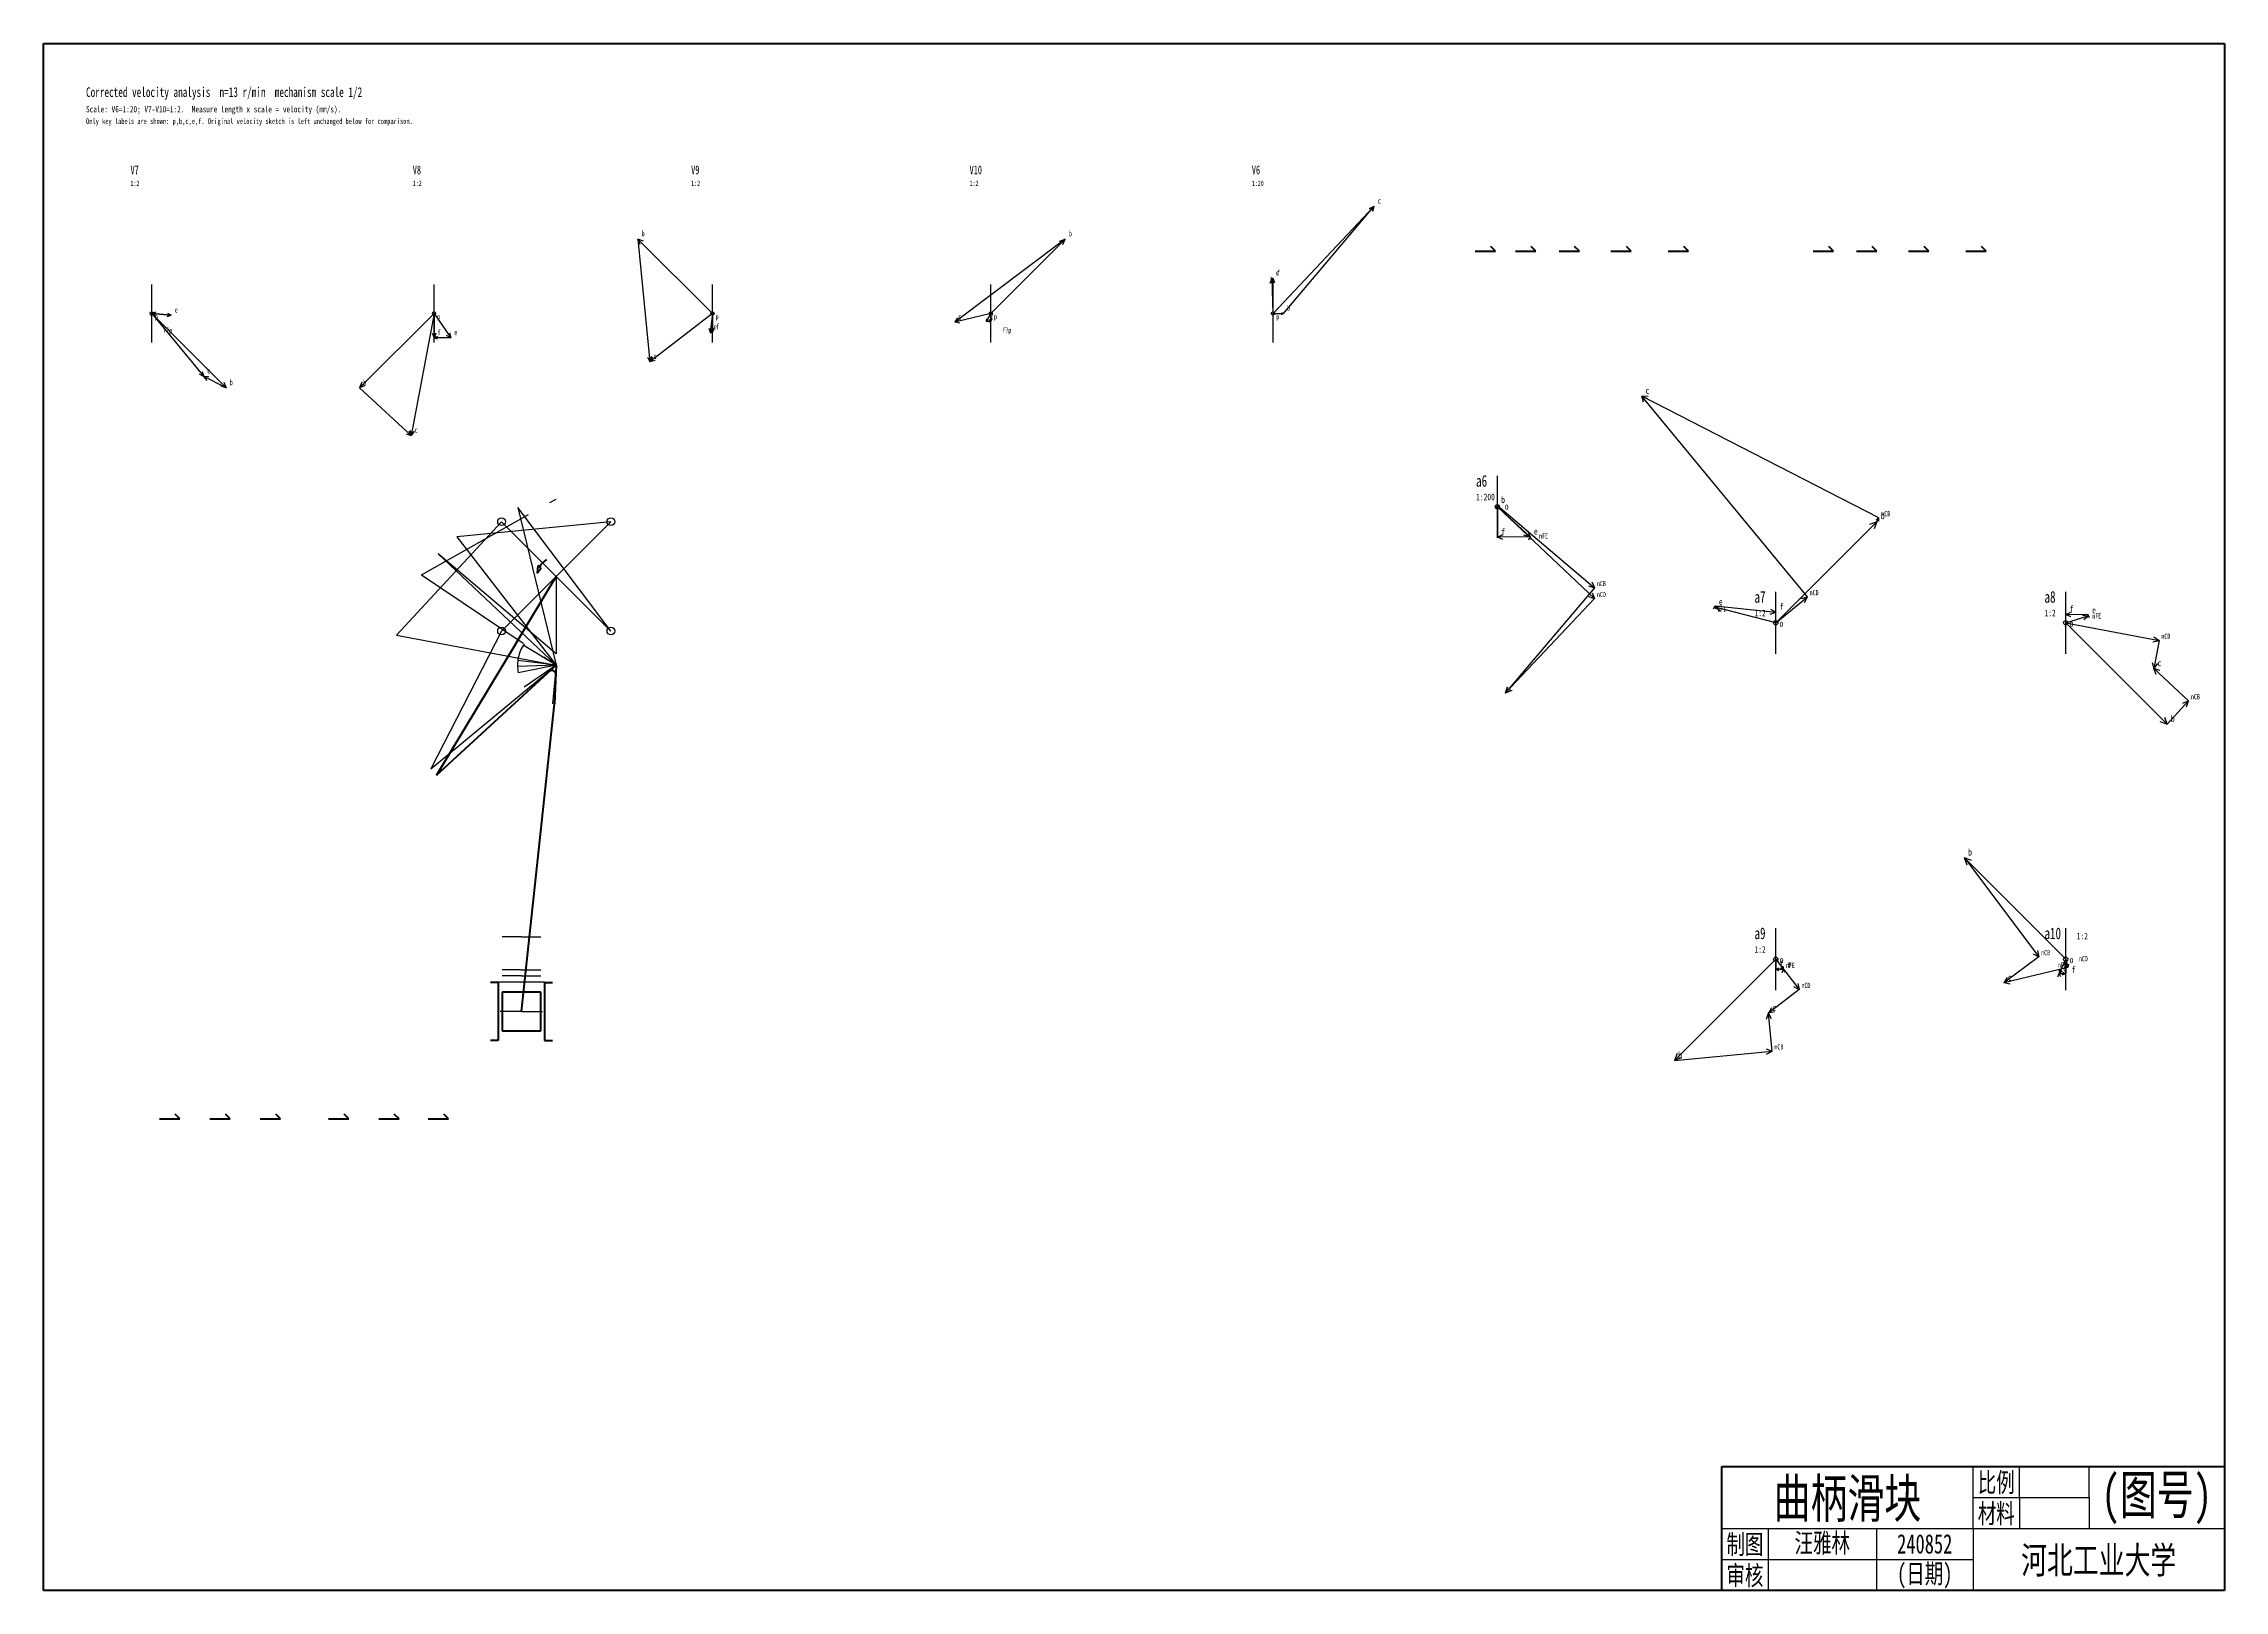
# Model space of a CAD drawing. Header units: millimetres. Extents: x 1787 to 2351, y 1932 to 2332.
import ezdxf
from ezdxf.enums import TextEntityAlignment as Align

# ---------------------------------------------------------------- set-up
doc = ezdxf.new("R2010")
doc.units = ezdxf.units.MM
doc.linetypes.add('PHANTOM', pattern=[63.5, 31.75, -6.35, 6.35, -6.35, 6.35, -6.35])
doc.layers.get('0').update_dxf_attribs({"lineweight": 25})
for name, color, linetype, lineweight in [('ACC_ANALYSIS', 1, 'Continuous', 25), ('VEL_ANALYSIS', 5, 'Continuous', 25), ('双点画线', 4, 'PHANTOM', 25), ('右上', 140, 'Continuous', 25), ('图层1', 2, 'Continuous', 25), ('左上', 201, 'Continuous', 25), ('最底下', 31, 'Continuous', 25), ('粗实线', 7, 'Continuous', 50)]:
    doc.layers.add(name, color=color, linetype=linetype, lineweight=lineweight)
doc.layers.add('右下', color=7, linetype='Continuous', lineweight=25, true_color=0x6f659a)
doc.styles.add('汉字', font='simfang.ttf', dxfattribs={"width": 0.7, "height": 5})

msp = doc.modelspace()

# ---------------------------------------------------------------- linework, layer by layer
at = {"color": 7, "linetype": 'Continuous', "lineweight": 70}
for p, q in [((1787.03, 1931.78), (1787.03, 2331.78)), ((1787.03, 2331.78), (2351.03, 2331.78)), ((2351.03, 2331.78), (2351.03, 1931.78)), ((2351.03, 1931.78), (1787.03, 1931.78))]:
    msp.add_line(p, q, dxfattribs=at)
for p, q in [((2298.03, 1955.78), (2298.03, 1963.78)), ((2316.03, 1955.78), (2316.03, 1963.78)), ((2286.03, 1955.78), (2298.03, 1955.78)), ((2298.03, 1955.78), (2316.03, 1955.78)), ((2298.03, 1955.78), (2298.03, 1947.78)), ((2316.03, 1955.78), (2316.03, 1947.78)), ((2221.03, 1947.78), (2233.03, 1947.78)), ((2233.03, 1947.78), (2233.03, 1931.78)), ((2233.03, 1947.78), (2261.03, 1947.78)), ((2261.03, 1947.78), (2286.03, 1947.78)), ((2261.03, 1947.78), (2261.03, 1939.78)), ((2286.03, 1947.78), (2286.03, 1931.78)), ((2286.03, 1947.78), (2351.03, 1947.78)), ((2221.03, 1939.78), (2286.03, 1939.78)), ((2261.03, 1939.78), (2261.03, 1931.78))]:
    msp.add_line(p, q)
msp.add_lwpolyline([(2286.03, 1947.78), (2286.03, 1955.78), (2286.03, 1963.78)])
at = {"layer": 'ACC_ANALYSIS', "color": 1}
for p, q in [((2261.7, 2209.16), (2200.35, 2240.61)), ((2201.38, 2239.33), (2200.35, 2240.61)), ((2201.99, 2240.53), (2200.35, 2240.61)), ((2243.17, 2188.74), (2200.35, 2240.61)), ((2200.79, 2239.03), (2200.35, 2240.61)), ((2201.83, 2239.89), (2200.35, 2240.61)), ((2162.64, 2211.57), (2163, 2212.37)), ((2163, 2212), (2163, 2212.37)), ((2163.36, 2211.57), (2163, 2212.37)), ((2163, 2212.37), (2188.15, 2191.09)), ((2163, 2212), (2188.15, 2188.25)), ((2163, 2212), (2171.46, 2204.23)), ((2170.77, 2205.84), (2171.46, 2204.23)), ((2235, 2182), (2261.21, 2208.21)), ((2259.36, 2207.51), (2261.21, 2208.21)), ((2260.51, 2206.36), (2261.21, 2208.21)), ((2261.01, 2208.62), (2261.7, 2209.16)), ((2261.21, 2208.21), (2261.7, 2209.16)), ((2261.65, 2208.29), (2261.7, 2209.16)), ((2164.39, 2204.77), (2163, 2204.12)), ((2171.46, 2204.23), (2163, 2204.12)), ((2164.41, 2203.51), (2163, 2204.12)), ((2169.8, 2204.78), (2171.46, 2204.23)), ((2171.11, 2203.42), (2171.46, 2204.23)), ((2171.46, 2204.23), (2171.46, 2204.23)), ((2171.83, 2203.43), (2171.46, 2204.23)), ((2188.15, 2191.09), (2165.05, 2163.78)), ((2186.57, 2191.55), (2188.15, 2191.09)), ((2186.6, 2188.79), (2188.15, 2188.25)), ((2187.45, 2192.58), (2188.15, 2191.09)), ((2187.53, 2189.77), (2188.15, 2188.25)), ((2235, 2182), (2243.17, 2188.74)), ((2241.58, 2188.31), (2243.17, 2188.74)), ((2242.44, 2187.27), (2243.17, 2188.74)), ((2188.15, 2188.25), (2165.05, 2163.78)), ((2218.89, 2185.59), (2219.33, 2186.35)), ((2219.3, 2186.03), (2219.33, 2186.35)), ((2221.03, 2186.33), (2219.3, 2186.03)), ((2235, 2182), (2219.3, 2186.03)), ((2220.67, 2184.94), (2219.3, 2186.03)), ((2219.61, 2185.52), (2219.33, 2186.35)), ((2219.33, 2186.35), (2235, 2184.76)), ((2233.54, 2184.28), (2235, 2184.76)), ((2233.67, 2185.53), (2235, 2184.76)), ((2311.29, 2184.69), (2310, 2184.13)), ((2315.82, 2184.07), (2310, 2184.13)), ((2311.28, 2183.54), (2310, 2184.13)), ((2310, 2182), (2315.82, 2183.84)), ((2314.36, 2184.01), (2315.82, 2183.84)), ((2314.72, 2182.86), (2315.82, 2183.84)), ((2315.46, 2183.28), (2315.82, 2184.07)), ((2315.82, 2183.84), (2315.82, 2184.07)), ((2316.18, 2183.27), (2315.82, 2184.07)), ((2310, 2182), (2336.21, 2155.79)), ((2310, 2182), (2334.12, 2177.47)), ((2332.52, 2177.08), (2334.12, 2177.47)), ((2334.12, 2177.47), (2332.75, 2170.17)), ((2332.77, 2178.41), (2334.12, 2177.47)), ((2332.37, 2171.77), (2332.75, 2170.17)), ((2333.69, 2171.52), (2332.75, 2170.17)), ((2341.79, 2161.83), (2332.75, 2170.17)), ((2333.4, 2168.66), (2332.75, 2170.17)), ((2334.31, 2169.65), (2332.75, 2170.17)), ((2165.5, 2165.36), (2165.05, 2163.78)), ((2165.59, 2165.33), (2165.05, 2163.78)), ((2166.53, 2164.49), (2165.05, 2163.78)), ((2166.57, 2164.41), (2165.05, 2163.78)), ((2336.21, 2155.79), (2341.79, 2161.83)), ((2340.27, 2161.19), (2341.79, 2161.83)), ((2341.27, 2160.27), (2341.79, 2161.83)), ((2334.36, 2156.49), (2336.21, 2155.79)), ((2335.51, 2157.64), (2336.21, 2155.79)), ((2310, 2095), (2283.79, 2121.21)), ((2284.49, 2119.36), (2283.79, 2121.21)), ((2285.64, 2120.51), (2283.79, 2121.21)), ((2283.79, 2121.21), (2303.04, 2095.65)), ((2235, 2095), (2208.79, 2068.79)), ((2235, 2095), (2241.06, 2087.16)), ((2235, 2095), (2237.03, 2092.33)), ((2235.8, 2092.68), (2235, 2092.31)), ((2236.26, 2092.75), (2237.03, 2092.33)), ((2236.84, 2093.18), (2237.03, 2092.33)), ((2303.04, 2095.65), (2294.01, 2088.86)), ((2310.52, 2092.87), (2294.01, 2088.86)), ((2301.59, 2096.44), (2303.04, 2095.65)), ((2302.67, 2097.26), (2303.04, 2095.65)), ((2310, 2095), (2308.34, 2091.27)), ((2309.98, 2093.56), (2310.52, 2092.87)), ((2310, 2095), (2310.52, 2092.87)), ((2310.68, 2093.73), (2310.52, 2092.87)), ((2241.06, 2087.16), (2233.11, 2081.02)), ((2237.03, 2092.33), (2235, 2092.31)), ((2235.8, 2091.96), (2235, 2092.31)), ((2236.68, 2091.53), (2237.03, 2092.33)), ((2237.03, 2092.33), (2237.03, 2092.33)), ((2237.4, 2091.54), (2237.03, 2092.33)), ((2239.6, 2087.93), (2241.06, 2087.16)), ((2240.67, 2088.76), (2241.06, 2087.16)), ((2294.81, 2090.3), (2294.01, 2088.86)), ((2295.31, 2089.87), (2294.01, 2088.86)), ((2295.62, 2089.22), (2294.01, 2088.86)), ((2295.63, 2088.56), (2294.01, 2088.86)), ((2307.98, 2090.49), (2308.34, 2091.29)), ((2308.34, 2092.26), (2308.34, 2091.27)), ((2309.08, 2091.93), (2308.34, 2091.27)), ((2308.34, 2091.27), (2308.34, 2091.29)), ((2308.7, 2090.49), (2308.34, 2091.29)), ((2308.34, 2091.29), (2310, 2091.28)), ((2309.2, 2091.65), (2310, 2091.28)), ((2309.2, 2090.93), (2310, 2091.28)), ((2233.88, 2082.47), (2233.11, 2081.02)), ((2234.71, 2081.4), (2233.11, 2081.02)), ((2232.58, 2079.46), (2233.11, 2081.02)), ((2234.06, 2071.26), (2233.11, 2081.02)), ((2233.93, 2079.59), (2233.11, 2081.02)), ((2208.79, 2068.79), (2234.06, 2071.26)), ((2209.49, 2070.64), (2208.79, 2068.79)), ((2232.51, 2071.79), (2234.06, 2071.26)), ((2232.64, 2070.45), (2234.06, 2071.26)), ((2210.64, 2069.49), (2208.79, 2068.79))]:
    msp.add_line(p, q, dxfattribs=at)
at = {"layer": 'ACC_ANALYSIS', "color": 4}
for p, q in [((2163, 2204), (2163, 2220)), ((2163, 2212), (2163, 2204.12)), ((2235, 2174), (2235, 2190)), ((2310, 2174), (2310, 2190)), ((2235, 2182), (2235, 2184.76)), ((2310, 2182), (2310, 2184.13)), ((2235, 2087), (2235, 2103)), ((2310, 2087), (2310, 2103)), ((2235, 2095), (2235, 2092.31)), ((2310, 2095), (2310, 2091.28))]:
    msp.add_line(p, q, dxfattribs=at)
at = {"layer": 'ACC_ANALYSIS', "color": 1}
for centre in [(2163, 2212), (2235, 2182), (2310, 2182), (2235, 2095), (2310, 2095)]:
    msp.add_circle(centre, 0.55, dxfattribs=at)
at = {"layer": 'VEL_ANALYSIS', "color": 5}
for p, q in [((2105, 2262), (2131.17, 2289.72)), ((2107.72, 2262), (2131.17, 2289.72)), ((2129.93, 2289.17), (2131.17, 2289.72)), ((2129.96, 2289.1), (2131.17, 2289.72)), ((2130.69, 2288.45), (2131.17, 2289.72)), ((2130.76, 2288.42), (2131.17, 2289.72)), ((1960, 2262), (1940.75, 2281.25)), ((1941.34, 2279.8), (1940.75, 2281.25)), ((1942.2, 2280.66), (1940.75, 2281.25)), ((1940.75, 2281.25), (1943.85, 2249.53)), ((2051.25, 2281.25), (2022.67, 2259.73)), ((2032, 2262), (2051.25, 2281.25)), ((2049.8, 2280.66), (2051.25, 2281.25)), ((2050.66, 2279.8), (2051.25, 2281.25)), ((2104.25, 2269.81), (2104.74, 2271.07)), ((2104.45, 2271.3), (2105, 2271.08)), ((2104.45, 2270.84), (2105, 2271.08)), ((2104.52, 2269.93), (2105, 2271.08)), ((2104.74, 2271.07), (2105, 2271.08)), ((2105, 2262), (2104.74, 2271.07)), ((2105.3, 2269.84), (2104.74, 2271.07)), ((2105, 2262), (2105, 2271.08)), ((2105.48, 2269.93), (2105, 2271.08)), ((1814.77, 2261.48), (1815, 2262.03)), ((1816.04, 2262.35), (1815, 2262.03)), ((1820, 2261.52), (1815, 2262.03)), ((1815.96, 2261.51), (1815, 2262.03)), ((1815, 2262), (1815, 2262.03)), ((1815.23, 2261.48), (1815, 2262.03)), ((1815, 2262), (1834.25, 2242.75)), ((1815, 2262), (1828.43, 2245.73)), ((1815, 2262), (1820, 2261.52)), ((1819.04, 2262.04), (1820, 2261.52)), ((1888, 2262), (1868.75, 2242.75)), ((1888, 2262), (1882.07, 2230.44)), ((1888, 2262), (1892.31, 2255.69)), ((1888, 2262), (1888, 2255.73)), ((1960, 2262), (1943.85, 2249.53)), ((1960, 2262), (1959.38, 2257.18)), ((1960, 2262), (1960, 2257.19)), ((2032, 2262), (2022.67, 2259.73)), ((2032, 2262), (2030.81, 2260.05)), ((2032, 2262), (2032, 2260.04)), ((2105, 2262), (2107.72, 2262)), ((2107.17, 2262.23), (2107.72, 2262)), ((2107.17, 2261.77), (2107.72, 2262)), ((1818.96, 2261.2), (1820, 2261.52)), ((1887.52, 2256.88), (1888, 2255.73)), ((1888.48, 2256.88), (1888, 2255.73)), ((1888.87, 2256.08), (1888, 2255.73)), ((1891.18, 2256.42), (1892.31, 2255.69)), ((1892.04, 2257.02), (1892.31, 2255.69)), ((1959.1, 2258.2), (1959.38, 2257.18)), ((1959.91, 2258.09), (1959.38, 2257.18)), ((1959.38, 2257.18), (1960, 2257.19)), ((1959.45, 2257.41), (1960, 2257.19)), ((1959.45, 2256.95), (1960, 2257.19)), ((1959.6, 2258.15), (1960, 2257.19)), ((1960.4, 2258.15), (1960, 2257.19)), ((2023.36, 2260.9), (2022.67, 2259.73)), ((2023.77, 2260.54), (2022.67, 2259.73)), ((2023.99, 2260.07), (2022.67, 2259.73)), ((2024.01, 2259.52), (2022.67, 2259.73)), ((2030.9, 2260.64), (2030.81, 2260.05)), ((2031.29, 2260.4), (2030.81, 2260.05)), ((2030.81, 2260.05), (2032, 2260.04)), ((2031.45, 2260.28), (2032, 2260.04)), ((2031.45, 2259.81), (2032, 2260.04)), ((2031.77, 2260.59), (2032, 2260.04)), ((2032.23, 2260.59), (2032, 2260.04)), ((1892.31, 2255.69), (1888, 2255.73)), ((1888.86, 2255.36), (1888, 2255.73)), ((1943.21, 2250.73), (1943.85, 2249.53)), ((1944.25, 2250.83), (1943.85, 2249.53)), ((1944.52, 2250.71), (1943.85, 2249.53)), ((1827.23, 2246.36), (1828.43, 2245.73)), ((1828.04, 2247.03), (1828.43, 2245.73)), ((1834.25, 2242.75), (1828.43, 2245.73)), ((1829.3, 2244.7), (1828.43, 2245.73)), ((1829.78, 2245.63), (1828.43, 2245.73)), ((1945.16, 2249.88), (1943.85, 2249.53)), ((1832.8, 2243.34), (1834.25, 2242.75)), ((1833.66, 2244.2), (1834.25, 2242.75)), ((1869.34, 2244.2), (1868.75, 2242.75)), ((1870.2, 2243.34), (1868.75, 2242.75)), ((1868.75, 2242.75), (1882.07, 2230.44)), ((1880.8, 2230.91), (1882.07, 2230.44)), ((1881.51, 2231.68), (1882.07, 2230.44)), ((1881.79, 2231.77), (1882.07, 2230.44)), ((1882.82, 2231.58), (1882.07, 2230.44))]:
    msp.add_line(p, q, dxfattribs=at)
at = {"layer": 'VEL_ANALYSIS', "color": 4}
for p, q in [((1815, 2254.5), (1815, 2269.5)), ((1888, 2254.5), (1888, 2269.5)), ((1960, 2254.5), (1960, 2269.5)), ((2032, 2254.5), (2032, 2269.5)), ((2105, 2254.5), (2105, 2269.5))]:
    msp.add_line(p, q, dxfattribs=at)
at = {"layer": 'VEL_ANALYSIS', "color": 5}
for centre in [(1815, 2262), (1888, 2262), (1960, 2262), (2032, 2262), (2105, 2262)]:
    msp.add_circle(centre, 0.42, dxfattribs=at)
at = {"layer": '双点画线'}
for p, q in [((1884.73, 2194.42), (1919.6, 2214.01)), ((1884.73, 2194.42), (1919.6, 2171.01)), ((1919.6, 2171.01), (1909.79, 2169.08)), ((1916.6, 2089.09), (1904.6, 2089.09))]:
    msp.add_line(p, q, dxfattribs=at)
msp.add_arc((1919.6, 2171.01), 10, 146.1301, 191.1301, dxfattribs=at)
at = {"layer": '右上'}
for p, q in [((1933.74, 2208.15), (1893.93, 2204.26)), ((1919.6, 2194.01), (1933.74, 2208.15)), ((1893.93, 2204.26), (1919.6, 2171.01)), ((1919.6, 2171.01), (1909.68, 2172.29)), ((1910.6, 2092.29), (1905.6, 2092.29)), ((1910.6, 2092.29), (1915.6, 2092.29))]:
    msp.add_line(p, q, dxfattribs=at)
at = {"layer": '右下'}
for p, q in [((1933.74, 2179.87), (1909.68, 2211.82)), ((1909.68, 2211.82), (1919.6, 2171.01)), ((1919.6, 2194.01), (1933.74, 2179.87)), ((1919.6, 2171.01), (1911.06, 2176.21)), ((1910.6, 2100.82), (1905.6, 2100.82)), ((1910.6, 2100.82), (1915.6, 2100.82))]:
    msp.add_line(p, q, dxfattribs=at)
at = {"layer": '图层1'}
for p, q in [((1919.6, 2194.01), (1905.46, 2179.87)), ((1905.46, 2179.87), (1887.21, 2144.27)), ((1887.21, 2144.27), (1919.6, 2171.01)), ((1919.6, 2171.01), (1918.65, 2161.06)), ((1910.6, 2081.46), (1905.13, 2081.48)), ((1910.6, 2081.46), (1916.08, 2081.48))]:
    msp.add_line(p, q, dxfattribs=at)
for centre in [(1933.74, 2208.15), (1905.46, 2179.87), (1933.74, 2179.87)]:
    msp.add_circle(centre, 1, dxfattribs=at)
at = {"layer": '左上'}
for p, q in [((1905.46, 2208.15), (1878.32, 2178.77)), ((1919.6, 2194.01), (1905.46, 2208.15)), ((1878.32, 2178.77), (1919.6, 2171.01)), ((1919.6, 2171.01), (1911.35, 2165.37))]:
    msp.add_line(p, q, dxfattribs=at)
msp.add_circle((1905.46, 2208.15), 1, dxfattribs=at)
at = {"layer": '最底下'}
for p, q in [((1919.6, 2171.01), (1889.06, 2199.84)), ((1919.6, 2174.01), (1889.06, 2199.84)), ((1919.6, 2194.01), (1919.6, 2174.01)), ((1919.6, 2171.01), (1909.61, 2170.72)), ((1910.6, 2090.73), (1905.59, 2090.67)), ((1910.6, 2090.73), (1915.59, 2090.73))]:
    msp.add_line(p, q, dxfattribs=at)
at = {"layer": '粗实线'}
for p, q in [((2162.52, 2278.07), (2161.29, 2279.29)), ((2172.98, 2278.07), (2171.76, 2279.29)), ((2184.22, 2278.07), (2182.99, 2279.29)), ((2197.62, 2278.07), (2196.4, 2279.29)), ((2212.45, 2278.07), (2211.22, 2279.29)), ((2249.94, 2278.07), (2248.72, 2279.29)), ((2261.18, 2278.07), (2259.96, 2279.29)), ((2274.58, 2278.07), (2273.36, 2279.29)), ((2289.41, 2278.07), (2288.18, 2279.29)), ((2157.26, 2278.07), (2162.52, 2278.07)), ((2167.72, 2278.07), (2172.98, 2278.07)), ((2178.96, 2278.07), (2184.22, 2278.07)), ((2192.37, 2278.07), (2197.62, 2278.07)), ((2207.19, 2278.07), (2212.45, 2278.07)), ((2244.69, 2278.07), (2249.94, 2278.07)), ((2255.92, 2278.07), (2261.18, 2278.07)), ((2269.33, 2278.07), (2274.58, 2278.07)), ((2284.15, 2278.07), (2289.41, 2278.07)), ((1909.29, 2176.87), (1919.6, 2194.01)), ((1914.84, 2196.77), (1914.68, 2194.88)), ((1914.68, 2194.88), (1915.71, 2196.26)), ((1915.71, 2196.26), (1914.84, 2196.77)), ((1909.29, 2176.87), (1888.67, 2142.6)), ((1888.67, 2142.6), (1919.6, 2171.01)), ((1919.6, 2171.01), (1919.18, 2161.02)), ((1910.6, 2081.48), (1919.18, 2161.02)), ((1904.6, 2088.97), (1902.6, 2088.97)), ((1904.6, 2088.98), (1904.6, 2073.98)), ((1916.6, 2088.98), (1916.6, 2073.98)), ((1916.6, 2088.97), (1918.6, 2088.97)), ((1915.6, 2086.48), (1905.6, 2086.48)), ((1905.6, 2086.48), (1905.6, 2076.48)), ((1915.6, 2076.48), (1915.6, 2086.48)), ((1905.6, 2076.48), (1910.6, 2076.48)), ((1910.6, 2076.48), (1915.6, 2076.48)), ((1904.6, 2073.98), (1902.6, 2073.98)), ((1916.6, 2073.98), (1918.6, 2073.98)), ((1817.02, 2053.7), (1822.28, 2053.7)), ((1822.28, 2053.7), (1821.06, 2054.92)), ((1829.99, 2053.7), (1835.25, 2053.7)), ((1835.25, 2053.7), (1834.03, 2054.92)), ((1843.04, 2053.7), (1848.3, 2053.7)), ((1848.3, 2053.7), (1847.07, 2054.92)), ((1860.69, 2053.7), (1865.95, 2053.7)), ((1865.95, 2053.7), (1864.73, 2054.92)), ((1873.69, 2053.7), (1878.95, 2053.7)), ((1878.95, 2053.7), (1877.72, 2054.92)), ((1886.48, 2053.7), (1891.73, 2053.7)), ((1891.73, 2053.7), (1890.51, 2054.92)), ((2221.03, 1955.78), (2221.03, 1963.78)), ((2221.03, 1963.78), (2286.03, 1963.78)), ((2286.03, 1963.78), (2298.03, 1963.78)), ((2298.03, 1963.78), (2316.03, 1963.78)), ((2316.03, 1963.78), (2351.03, 1963.78)), ((2221.03, 1947.78), (2221.03, 1955.78)), ((2221.03, 1939.78), (2221.03, 1947.78)), ((2221.03, 1931.78), (2221.03, 1939.78)), ((2351.03, 1931.78), (2221.03, 1931.78))]:
    msp.add_line(p, q, dxfattribs=at)
for centre, radius, start, end in [((1919.6, 2194.01), 5, 120, 149.953), ((1918.5, 2168.64), 1, 357.5708, 132.5708)]:
    msp.add_arc(centre, radius, start, end, dxfattribs=at)

# ---------------------------------------------------------------- texts
at = {"style": '汉字', "width": 0.7}
for s, height, p in [('比例', 5, (2292.03, 1959.78)), ('曲柄滑块', 10, (2253.53, 1955.78)), ('(图号)', 10, (2333.53, 1955.78)), ('材料', 5, (2292.03, 1951.78)), ('制图', 5, (2227.03, 1943.78)), ('河北工业大学', 7, (2318.53, 1939.78)), ('审核', 5, (2227.03, 1935.76))]:
    msp.add_text(s, height=height, dxfattribs=at).set_placement(p, align=Align.MIDDLE)
at = {"layer": 'ACC_ANALYSIS', "color": 1, "style": '汉字', "width": 0.7}
for s, height, p in [('c', 1.7, (2201.35, 2241.21)), ('a6', 3, (2157.5, 2217.2)), ('1:200', 1.7, (2157.5, 2213.7)), ('b', 1.7, (2164, 2212.97)), ('o', 1.7, (2164.94, 2211.28)), ('nCB', 1.35, (2262.3, 2209.56)), ('f', 1.7, (2164, 2204.72)), ('e', 1.7, (2172.46, 2204.83)), ('b', 1.7, (2262.21, 2208.81)), ('nFE', 1.35, (2173.78, 2203.78)), ('nCB', 1.35, (2188.75, 2191.49)), ('nCD', 1.35, (2188.75, 2188.65)), ('a7', 3, (2229.5, 2187.2)), ('nCD', 1.35, (2243.77, 2189.14)), ('a8', 3, (2304.5, 2187.2)), ('nFE', 1.35, (2219.97, 2184.77)), ('e', 1.7, (2220.3, 2186.63)), ('1:2', 1.7, (2229.5, 2183.7)), ('f', 1.7, (2236, 2185.36)), ('1:2', 1.7, (2304.5, 2183.7)), ('f', 1.7, (2311, 2184.73)), ('e', 1.7, (2316.82, 2184.44)), ('nFE', 1.35, (2316.86, 2183.09)), ('o', 1.7, (2236, 2181)), ('o', 1.7, (2311, 2181)), ('nCD', 1.35, (2334.72, 2177.87)), ('c', 1.7, (2333.75, 2170.77)), ('c', 1.7, (2166.05, 2164.38)), ('nCB', 1.35, (2342.39, 2162.23)), ('b', 1.7, (2337.21, 2156.39)), ('b', 1.7, (2284.79, 2121.81)), ('1:2', 1.7, (2229.5, 2096.7)), ('a9', 3, (2229.5, 2100.2)), ('a10', 3, (2304.5, 2100.2)), ('1:2', 1.7, (2312.84, 2100.16)), ('o', 1.7, (2236, 2094)), ('f', 1.7, (2236, 2092.91)), ('nFE', 1.35, (2237.63, 2092.73)), ('e', 1.7, (2238.03, 2092.93)), ('nCB', 1.35, (2303.64, 2096.05)), ('nFE', 1.35, (2307.96, 2092.83)), ('e', 1.7, (2309.34, 2091.87)), ('o', 1.7, (2311, 2094)), ('f', 1.7, (2311.54, 2091.45)), ('nCD', 1.35, (2313.39, 2094.47)), ('nCD', 1.35, (2241.66, 2087.56)), ('c', 1.7, (2295.01, 2089.46)), ('c', 1.7, (2234.11, 2081.62)), ('b', 1.7, (2209.79, 2069.39)), ('nCB', 1.35, (2234.66, 2071.66))]:
    msp.add_text(s, height=height, dxfattribs=at).set_placement(p)
at = {"layer": 'VEL_ANALYSIS', "color": 5, "style": '汉字', "width": 0.7}
for s, height, p in [('Corrected velocity analysis  n=13 r/min  mechanism scale 1/2', 2.5, (1798, 2318)), ('Only key labels are shown: p,b,c,e,f. Original velocity sketch is left unchanged below for comparison.', 1.45, (1798, 2311)), ('Scale: V6=1:20; V7-V10=1:2.  Measure length x scale = velocity (mm/s).', 1.65, (1798, 2314)), ('V7', 2.25, (1809.5, 2298)), ('1:2', 1.35, (1809.5, 2295)), ('V8', 2.25, (1882.5, 2298)), ('1:2', 1.35, (1882.5, 2295)), ('V9', 2.25, (1954.5, 2298)), ('1:2', 1.35, (1954.5, 2295)), ('V10', 2.25, (2026.5, 2298)), ('1:2', 1.35, (2026.5, 2295)), ('V6', 2.25, (2099.5, 2298)), ('1:20', 1.35, (2099.5, 2295)), ('c', 1.45, (2132.07, 2290.42)), ('b', 1.45, (1941.65, 2281.95)), ('b', 1.45, (2052.15, 2281.95)), ('f', 1.45, (2105.9, 2271.78)), ('e', 1.45, (2105.64, 2271.77)), ('e', 1.45, (1820.9, 2262.22)), ('e', 1.45, (2031.71, 2260.75)), ('b', 1.45, (2108.62, 2262.7)), ('p', 1.4, (1815.8, 2260.5)), ('f?p', 1.35, (1818, 2257)), ('p', 1.4, (1888.8, 2260.5)), ('f', 1.45, (1888.9, 2256.43)), ('e', 1.45, (1893.21, 2256.39)), ('e', 1.45, (1960.28, 2257.88)), ('p', 1.4, (1960.8, 2260.5)), ('f', 1.45, (1960.9, 2257.89)), ('c', 1.45, (2023.57, 2260.43)), ('p', 1.4, (2032.8, 2260.5)), ('f?p', 1.35, (2035, 2257)), ('p', 1.4, (2105.8, 2260.5)), ('c', 1.45, (1944.75, 2250.23)), ('c', 1.45, (1829.33, 2246.43)), ('b', 1.45, (1835.15, 2243.45)), ('b', 1.45, (1869.65, 2243.45)), ('c', 1.45, (1882.97, 2231.14))]:
    msp.add_text(s, height=height, dxfattribs=at).set_placement(p)
at = {"layer": '粗实线', "style": '汉字', "width": 0.7}
msp.add_text('(日期)', height=5, dxfattribs=at).set_placement((2273.53, 1935.78), align=Align.MIDDLE)
at = {"layer": '粗实线', "char_height": 5, "attachment_point": 5, "style": '汉字'}
for s, width, insert in [('汪雅林', 28, (2247.03, 1943.78)), ('240852', 25, (2273.53, 1943.78))]:
    msp.add_mtext_dynamic_manual_height_columns(s, width=width, gutter_width=25, heights=[0], dxfattribs=dict(at, insert=insert))

doc.saveas('drawing.dxf')
